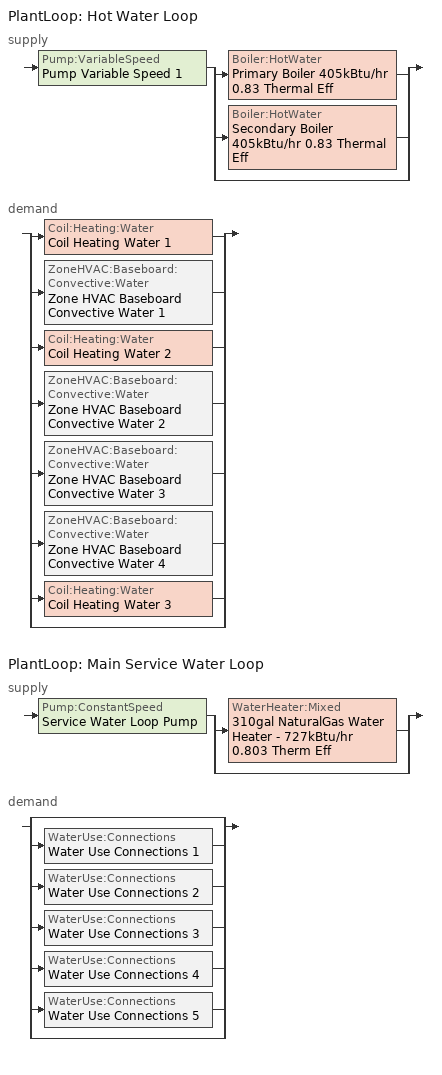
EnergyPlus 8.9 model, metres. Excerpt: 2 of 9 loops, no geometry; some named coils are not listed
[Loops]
PlantLoop 'Hot Water Loop'
 supply: Pump:VariableSpeed 'Pump Variable Speed 1' > split
  | Boiler:HotWater 'Primary Boiler 405kBtu/hr 0.83 Thermal Eff'
  | Boiler:HotWater 'Secondary Boiler 405kBtu/hr 0.83 Thermal Eff'
  | bypass
 demand: split
  | Coil:Heating:Water 'Coil Heating Water 1'
  | ZoneHVAC:Baseboard:Convective:Water 'Zone HVAC Baseboard Convective Water 1'
  | Coil:Heating:Water 'Coil Heating Water 2'
  | ZoneHVAC:Baseboard:Convective:Water 'Zone HVAC Baseboard Convective Water 2'
  | ZoneHVAC:Baseboard:Convective:Water 'Zone HVAC Baseboard Convective Water 3'
  | ZoneHVAC:Baseboard:Convective:Water 'Zone HVAC Baseboard Convective Water 4'
  | Coil:Heating:Water 'Coil Heating Water 3'
  | bypass
PlantLoop 'Main Service Water Loop'
 supply: Pump:ConstantSpeed 'Service Water Loop Pump' > split
  | WaterHeater:Mixed '310gal NaturalGas Water Heater - 727kBtu/hr 0.803 Therm Eff'
  | bypass
 demand: split
  | bypass
  | WaterUse:Connections 'Water Use Connections 1'
  | WaterUse:Connections 'Water Use Connections 2'
  | WaterUse:Connections 'Water Use Connections 3'
  | WaterUse:Connections 'Water Use Connections 4'
  | WaterUse:Connections 'Water Use Connections 5'
  | bypass
[ZoneHVAC:Baseboard:Convective:Water] Availability Schedule=Always On Discrete; Heating Design Capacity Method=HeatingDesignCapacity; Heating Design Capacity {W}=Autosize; Heating Design Capacity Per Floor Area {W/m2}=0; Fraction of Autosized Heating Design Capacity=0.8; U-Factor Times Area Value {W/K}=Autosize; Maximum Water Flow Rate {m3/s}=Autosize; Convergence Tolerance=0.001
Zone HVAC Baseboard Convective Water 4; Zone HVAC Baseboard Convective Water 3; Zone HVAC Baseboard Convective Water 1; Zone HVAC Baseboard Convective Water 2
[Coil:Heating:Water]
Coil Heating Water 3: Availability Schedule=Always On Discrete; U-Factor Times Area Value {W/K}=Autosize; Maximum Water Flow Rate {m3/s}=Autosize; Performance Input Method=UFactorTimesAreaAndDesignWaterFlowRate; Rated Capacity {W}=Autosize; Rated Inlet Water Temperature {C}=82.2; Rated Inlet Air Temperature {C}=16.6; Rated Outlet Water Temperature {C}=71.1; Rated Outlet Air Temperature {C}=32.2; Rated Ratio for Air and Water Convection=0.5
[SetpointManager:Scheduled]
Service hot water setpoint manager: Control Variable=Temperature; Schedule=Service Water Loop Temp - 140F
[PlantLoop] Fluid Type=Water; Maximum Loop Flow Rate {m3/s}=Autosize; Minimum Loop Flow Rate {m3/s}=0; Plant Loop Volume {m3}=Autocalculate; Load Distribution Scheme=Optimal; Plant Loop Demand Calculation Scheme=SingleSetpoint
Name | Plant Equipment Operation Scheme | Maximum Loop Temperature {C} | Minimum Loop Temperature {C}
Hot Water Loop | Hot Water Loop Operation Schemes | 100 | 0
Main Service Water Loop | Main Service Water Loop Operation Schemes | 60 | 10
[Sizing:Plant] Loop Type=Heating; Sizing Option=NonCoincident; Zone Timesteps in Averaging Window=1; Coincident Sizing Factor Mode=None
Name | Design Loop Exit Temperature {C} | Loop Design Temperature Difference {deltaC}
Hot Water Loop | 82 | 16
Main Service Water Loop | 60 | 5
[Pump:ConstantSpeed]
Service Water Loop Pump: Design Flow Rate {m3/s}=Autosize; Design Pump Head {Pa}=1; Design Power Consumption {W}=Autosize; Motor Efficiency=0.7; Fraction of Motor Inefficiencies to Fluid Stream=0; Pump Control Type=Intermittent; Design Power Sizing Method=PowerPerFlowPerPressure; Design Electric Power per Unit Flow Rate {W/(m3/s)}=348701.1; Design Shaft Power per Unit Flow Rate per Unit Head=1.28205
[PlantEquipmentOperationSchemes] Control Scheme Object Type 1=PlantEquipmentOperation:HeatingLoad; Control Scheme Schedule Name 1=Always On Discrete
Name | Control Scheme Name 1
Hot Water Loop Operation Schemes | Hot Water Loop Heating Operation Scheme
Main Service Water Loop Operation Schemes | Main Service Water Loop Heating Operation Scheme
[PlantEquipmentList]
Hot Water Loop Heating Equipment List: Boiler:HotWater, Primary Boiler 405kBtu/hr 0.83 Thermal Eff, Boiler:HotWater, Secondary Boiler 405kBtu/hr 0.83 Thermal Eff
Main Service Water Loop Heating Equipment List: WaterHeater:Mixed, 310gal NaturalGas Water Heater - 727kBtu/hr 0.803 Therm Eff
[Pump:VariableSpeed]
Pump Variable Speed 1: Design Maximum Flow Rate {m3/s}=Autosize; Design Pump Head {Pa}=179352; Design Power Consumption {W}=Autosize; Motor Efficiency=0.865; Fraction of Motor Inefficiencies to Fluid Stream=0; Coefficient 1 of the Part Load Performance Curve=0; Coefficient 2 of the Part Load Performance Curve=1; Coefficient 3 of the Part Load Performance Curve=0; Coefficient 4 of the Part Load Performance Curve=0; Design Minimum Flow Rate {m3/s}=0; Pump Control Type=Intermittent; Skin Loss Radiative Fraction=0.5; Design Power Sizing Method=PowerPerFlowPerPressure; Design Electric Power per Unit Flow Rate {W/(m3/s)}=348701.1; Design Shaft Power per Unit Flow Rate per Unit Head=1.28205; Design Minimum Flow Rate Fraction=0
[Boiler:HotWater] Fuel Type=NaturalGas; Nominal Capacity {W}=118656; Nominal Thermal Efficiency=0.83; Design Water Outlet Temperature {C}=82; Design Water Flow Rate {m3/s}=Autosize; Minimum Part Load Ratio=0; Maximum Part Load Ratio=1; Optimum Part Load Ratio=1; Water Outlet Upper Temperature Limit {C}=99; Boiler Flow Mode=ConstantFlow; Parasitic Electric Load {W}=0; Sizing Factor=1
Primary Boiler 405kBtu/hr 0.83 Thermal Eff; Secondary Boiler 405kBtu/hr 0.83 Thermal Eff
[SetpointManager:OutdoorAirReset]
Setpoint Manager Outdoor Air Reset 1: Control Variable=Temperature; Setpoint at Outdoor Low Temperature {C}=82; Outdoor Low Temperature {C}=-16; Setpoint at Outdoor High Temperature {C}=60; Outdoor High Temperature {C}=0
[PlantEquipmentOperation:HeatingLoad] Load Range Lower Limit 1 {W}=0; Load Range Upper Limit 1 {W}=1000000000
Name | Range Equipment List Name 1
Hot Water Loop Heating Operation Scheme | Hot Water Loop Heating Equipment List
Main Service Water Loop Heating Operation Scheme | Main Service Water Loop Heating Equipment List
[WaterHeater:Mixed]
310gal NaturalGas Water Heater - 727kBtu/hr 0.803 Therm Eff: Tank Volume {m3}=1.17224; Setpoint Temperature Schedule=Service Water Loop Temp - 140F; Deadband Temperature Difference {deltaC}=2; Maximum Temperature Limit {C}=82.2222; Heater Control Type=Cycle; Heater Maximum Capacity {W}=212973; Heater Ignition Minimum Flow Rate {m3/s}=0; Heater Ignition Delay {s}=0; Heater Fuel Type=NaturalGas; Heater Thermal Efficiency=0.803131; Part Load Factor Curve=SWH-EFFFPLR-NECB2011; Off Cycle Parasitic Fuel Consumption Rate {W}=20; Off Cycle Parasitic Fuel Type=NaturalGas; Off Cycle Parasitic Heat Fraction to Tank=0.8; On Cycle Parasitic Fuel Consumption Rate {W}=0; On Cycle Parasitic Fuel Type=NaturalGas; On Cycle Parasitic Heat Fraction to Tank=0; Ambient Temperature Indicator=Schedule; Ambient Temperature Schedule=Water Heater Ambient Temp Schedule - 70F; Off Cycle Loss Coefficient to Ambient Temperature {W/K}=17.1467; Off Cycle Loss Fraction to Zone=1; On Cycle Loss Coefficient to Ambient Temperature {W/K}=17.1467; On Cycle Loss Fraction to Zone=1; Use Side Effectiveness=1; Source Side Effectiveness=1; Use Side Design Flow Rate {m3/s}=Autosize; Source Side Design Flow Rate {m3/s}=Autosize; Indirect Water Heating Recovery Time {hr}=1.5; Source Side Flow Control Mode=IndirectHeatPrimarySetpoint
[WaterUse:Connections]
Name | Water Use Equipment Name 1
Water Use Connections 1 | Wholebuilding-motel Service Water Use 4.26gal/min
Water Use Connections 2 | Wholebuilding-motion picture theatre Service Water Use 0.6gal/min
Water Use Connections 3 | Wholebuilding-multi-unit residential Service Water Use 1.33gal/min
Water Use Connections 4 | Wholebuilding-museum Service Water Use 0.48gal/min
Water Use Connections 5 | Wholebuilding-office Service Water Use 0.58gal/min
[WaterUse:Equipment]
Name | Peak Flow Rate {m3/s} | Flow Rate Fraction Schedule | Target Temperature Schedule | Zone | Sensible Fraction Schedule | Latent Fraction Schedule
Wholebuilding-motel Service Water Use 4.26gal/min | 0.000268753 | NECB-F-Service Water Heating | Schedule Ruleset 5 | DU_BT=Motel_ST=WholeBuilding_FL=Story 1_SCHF | Schedule Ruleset 3 | Schedule Ruleset 4
Wholebuilding-motion picture theatre Service Water Use 0.6gal/min | 3.7796e-05 | NECB-C-Service Water Heating | Schedule Ruleset 8 | ALL_ST=WholeBuilding_FL=Story 1_SCH=C | Schedule Ruleset 6 | Schedule Ruleset 7
Wholebuilding-multi-unit residential Service Water Use 1.33gal/min | 8.39958e-05 | NECB-G-Service Water Heating | Schedule Ruleset 11 | DU_BT=Multi-unit residential_ST=WholeBuilding_FL=Story 1_SCHG | Schedule Ruleset 9 | Schedule Ruleset 10
Wholebuilding-museum Service Water Use 0.48gal/min | 3.0241e-05 | NECB-C-Service Water Heating | Schedule Ruleset 14 | ALL_ST=WholeBuilding_FL=Story 1_SCH=C 1 | Schedule Ruleset 12 | Schedule Ruleset 13
Wholebuilding-office Service Water Use 0.58gal/min | 3.62893e-05 | NECB-A-Service Water Heating | Schedule Ruleset 17 | ALL_ST=WholeBuilding_FL=Story 1_SCH=A | Schedule Ruleset 15 | Schedule Ruleset 16
[Schedule:Day:Interval]
NECB-A-Service Water Heating Default; NECB-A-Service Water Heating Default|Wkdy Day: No, 07:00, 0.05, 08:00, 0.1, 10:00, 0.5, 16:00, 0.9, 17:00, 0.7, 18:00, 0.5, 19:00, 0.3, 22:00, 0.2, 24:00, 0.05
NECB-A-Service Water Heating Sat Day; NECB-A-Service Water Heating Sun|Hol Day; Schedule Day 11; Schedule Day 14; Schedule Day 17; Schedule Day 20; Schedule Day 23: No, 24:00, 0.05
NECB-C-Service Water Heating Default; NECB-C-Service Water Heating Default|Wkdy Day: No, 08:00, 0.05, 09:00, 0.1, 10:00, 0.2, 11:00, 0.3, 12:00, 0.4, 16:00, 0.8, 17:00, 0.6, 18:00, 0.4, 19:00, 0.3, 21:00, 0.2, 24:00, 0.05
NECB-C-Service Water Heating Sat Day: No, 08:00, 0.05, 09:00, 0.1, 10:00, 0.2, 11:00, 0.3, 12:00, 0.5, 16:00, 0.9, 17:00, 0.7, 18:00, 0.5, 19:00, 0.3, 21:00, 0.2, 24:00, 0.05
NECB-C-Service Water Heating Sun|Hol Day: No, 10:00, 0.05, 11:00, 0.1, 12:00, 0.2, 13:00, 0.4, 15:00, 0.8, 16:00, 0.6, 17:00, 0.4, 18:00, 0.3, 19:00, 0.2, 24:00, 0.05
NECB-F-Service Water Heating Default; NECB-F-Service Water Heating Default|Wkdy Day: No, 01:00, 0.5, 02:00, 0.3, 03:00, 0.2, 05:00, 0.1, 06:00, 0.2, 07:00, 0.4, 08:00, 0.6, 09:00, 0.9, 10:00, 0.7, 12:00, 0.5, 13:00, 0.4, 14:00, 0.5, 15:00, 0.4, 19:00, 0.3, 20:00, 0.5, 24:00, 0.7
NECB-F-Service Water Heating Sat Day: No, 01:00, 0.5, 02:00, 0.3, 03:00, 0.2, 05:00, 0.1, 06:00, 0.2, 07:00, 0.4, 08:00, 0.5, 09:00, 0.8, 10:00, 0.6, 15:00, 0.5, 16:00, 0.4, 19:00, 0.3, 20:00, 0.5, 24:00, 0.7
NECB-F-Service Water Heating Sun|Hol Day: No, 01:00, 0.5, 02:00, 0.3, 03:00, 0.2, 05:00, 0.1, 06:00, 0.2, 08:00, 0.4, 09:00, 0.6, 10:00, 0.9, 11:00, 0.7, 14:00, 0.5, 15:00, 0.4, 19:00, 0.3, 20:00, 0.4, 24:00, 0.6
NECB-G-Service Water Heating Default; NECB-G-Service Water Heating Default|Wkdy Day: No, 01:00, 0.1, 06:00, 0.05, 07:00, 0.2, 08:00, 0.8, 09:00, 0.7, 10:00, 0.5, 11:00, 0.4, 14:00, 0.2, 15:00, 0.3, 17:00, 0.5, 19:00, 0.7, 21:00, 0.4, 23:00, 0.2, 24:00, 0.1
NECB-G-Service Water Heating Sat Day: No, 01:00, 0.1, 07:00, 0.05, 08:00, 0.2, 11:00, 0.5, 15:00, 0.3, 16:00, 0.7, 17:00, 0.9, 19:00, 0.7, 20:00, 0.6, 21:00, 0.5, 22:00, 0.4, 23:00, 0.3, 24:00, 0.2
NECB-G-Service Water Heating Sun|Hol Day: No, 01:00, 0.1, 08:00, 0.05, 09:00, 0.2, 11:00, 0.3, 13:00, 0.2, 14:00, 0.3, 15:00, 0.4, 16:00, 0.5, 17:00, 0.6, 18:00, 0.7, 19:00, 0.4, 20:00, 0.3, 24:00, 0.2
Schedule Day 10; Schedule Day 13; Schedule Day 16; Schedule Day 19; Schedule Day 22: No, 24:00, 0.2
Schedule Day 12; Schedule Day 15; Schedule Day 18; Schedule Day 21; Schedule Day 24; Service Water Loop Temp - 140F Default: No, 24:00, 60
Water Heater Ambient Temp Schedule - 70F Default: No, 24:00, 21.1111
[Schedule:Week:Daily]
NECB-A-Service Water Heating Week Rule - Jan1-Dec31: NECB-A-Service Water Heating Sun|Hol Day, NECB-A-Service Water Heating Default|Wkdy Day, NECB-A-Service Water Heating Default|Wkdy Day, NECB-A-Service Water Heating Default|Wkdy Day, NECB-A-Service Water Heating Default|Wkdy Day, NECB-A-Service Water Heating Default|Wkdy Day, NECB-A-Service Water Heating Sat Day, NECB-A-Service Water Heating Default, NECB-A-Service Water Heating Default, NECB-A-Service Water Heating Default, NECB-A-Service Water Heating Default, NECB-A-Service Water Heating Default
NECB-C-Service Water Heating Week Rule - Jan1-Dec31: NECB-C-Service Water Heating Sun|Hol Day, NECB-C-Service Water Heating Default|Wkdy Day, NECB-C-Service Water Heating Default|Wkdy Day, NECB-C-Service Water Heating Default|Wkdy Day, NECB-C-Service Water Heating Default|Wkdy Day, NECB-C-Service Water Heating Default|Wkdy Day, NECB-C-Service Water Heating Sat Day, NECB-C-Service Water Heating Default, NECB-C-Service Water Heating Default, NECB-C-Service Water Heating Default, NECB-C-Service Water Heating Default, NECB-C-Service Water Heating Default
NECB-F-Service Water Heating Week Rule - Jan1-Dec31: NECB-F-Service Water Heating Sun|Hol Day, NECB-F-Service Water Heating Default|Wkdy Day, NECB-F-Service Water Heating Default|Wkdy Day, NECB-F-Service Water Heating Default|Wkdy Day, NECB-F-Service Water Heating Default|Wkdy Day, NECB-F-Service Water Heating Default|Wkdy Day, NECB-F-Service Water Heating Sat Day, NECB-F-Service Water Heating Default, NECB-F-Service Water Heating Default, NECB-F-Service Water Heating Default, NECB-F-Service Water Heating Default, NECB-F-Service Water Heating Default
NECB-G-Service Water Heating Week Rule - Jan1-Dec31: NECB-G-Service Water Heating Sun|Hol Day, NECB-G-Service Water Heating Default|Wkdy Day, NECB-G-Service Water Heating Default|Wkdy Day, NECB-G-Service Water Heating Default|Wkdy Day, NECB-G-Service Water Heating Default|Wkdy Day, NECB-G-Service Water Heating Default|Wkdy Day, NECB-G-Service Water Heating Sat Day, NECB-G-Service Water Heating Default, NECB-G-Service Water Heating Default, NECB-G-Service Water Heating Default, NECB-G-Service Water Heating Default, NECB-G-Service Water Heating Default
Schedule Ruleset 10 Week Rule - Jan1-Dec31: Schedule Day 17, Schedule Day 17, Schedule Day 17, Schedule Day 17, Schedule Day 17, Schedule Day 17, Schedule Day 17, Schedule Day 17, Schedule Day 17, Schedule Day 17, Schedule Day 17, Schedule Day 17
Schedule Ruleset 11 Week Rule - Jan1-Dec31: Schedule Day 18, Schedule Day 18, Schedule Day 18, Schedule Day 18, Schedule Day 18, Schedule Day 18, Schedule Day 18, Schedule Day 18, Schedule Day 18, Schedule Day 18, Schedule Day 18, Schedule Day 18
Schedule Ruleset 12 Week Rule - Jan1-Dec31: Schedule Day 19, Schedule Day 19, Schedule Day 19, Schedule Day 19, Schedule Day 19, Schedule Day 19, Schedule Day 19, Schedule Day 19, Schedule Day 19, Schedule Day 19, Schedule Day 19, Schedule Day 19
Schedule Ruleset 13 Week Rule - Jan1-Dec31: Schedule Day 20, Schedule Day 20, Schedule Day 20, Schedule Day 20, Schedule Day 20, Schedule Day 20, Schedule Day 20, Schedule Day 20, Schedule Day 20, Schedule Day 20, Schedule Day 20, Schedule Day 20
Schedule Ruleset 14 Week Rule - Jan1-Dec31: Schedule Day 21, Schedule Day 21, Schedule Day 21, Schedule Day 21, Schedule Day 21, Schedule Day 21, Schedule Day 21, Schedule Day 21, Schedule Day 21, Schedule Day 21, Schedule Day 21, Schedule Day 21
Schedule Ruleset 15 Week Rule - Jan1-Dec31: Schedule Day 22, Schedule Day 22, Schedule Day 22, Schedule Day 22, Schedule Day 22, Schedule Day 22, Schedule Day 22, Schedule Day 22, Schedule Day 22, Schedule Day 22, Schedule Day 22, Schedule Day 22
Schedule Ruleset 16 Week Rule - Jan1-Dec31: Schedule Day 23, Schedule Day 23, Schedule Day 23, Schedule Day 23, Schedule Day 23, Schedule Day 23, Schedule Day 23, Schedule Day 23, Schedule Day 23, Schedule Day 23, Schedule Day 23, Schedule Day 23
Schedule Ruleset 17 Week Rule - Jan1-Dec31: Schedule Day 24, Schedule Day 24, Schedule Day 24, Schedule Day 24, Schedule Day 24, Schedule Day 24, Schedule Day 24, Schedule Day 24, Schedule Day 24, Schedule Day 24, Schedule Day 24, Schedule Day 24
Schedule Ruleset 3 Week Rule - Jan1-Dec31: Schedule Day 10, Schedule Day 10, Schedule Day 10, Schedule Day 10, Schedule Day 10, Schedule Day 10, Schedule Day 10, Schedule Day 10, Schedule Day 10, Schedule Day 10, Schedule Day 10, Schedule Day 10
Schedule Ruleset 4 Week Rule - Jan1-Dec31: Schedule Day 11, Schedule Day 11, Schedule Day 11, Schedule Day 11, Schedule Day 11, Schedule Day 11, Schedule Day 11, Schedule Day 11, Schedule Day 11, Schedule Day 11, Schedule Day 11, Schedule Day 11
Schedule Ruleset 5 Week Rule - Jan1-Dec31: Schedule Day 12, Schedule Day 12, Schedule Day 12, Schedule Day 12, Schedule Day 12, Schedule Day 12, Schedule Day 12, Schedule Day 12, Schedule Day 12, Schedule Day 12, Schedule Day 12, Schedule Day 12
Schedule Ruleset 6 Week Rule - Jan1-Dec31: Schedule Day 13, Schedule Day 13, Schedule Day 13, Schedule Day 13, Schedule Day 13, Schedule Day 13, Schedule Day 13, Schedule Day 13, Schedule Day 13, Schedule Day 13, Schedule Day 13, Schedule Day 13
Schedule Ruleset 7 Week Rule - Jan1-Dec31: Schedule Day 14, Schedule Day 14, Schedule Day 14, Schedule Day 14, Schedule Day 14, Schedule Day 14, Schedule Day 14, Schedule Day 14, Schedule Day 14, Schedule Day 14, Schedule Day 14, Schedule Day 14
Schedule Ruleset 8 Week Rule - Jan1-Dec31: Schedule Day 15, Schedule Day 15, Schedule Day 15, Schedule Day 15, Schedule Day 15, Schedule Day 15, Schedule Day 15, Schedule Day 15, Schedule Day 15, Schedule Day 15, Schedule Day 15, Schedule Day 15
Schedule Ruleset 9 Week Rule - Jan1-Dec31: Schedule Day 16, Schedule Day 16, Schedule Day 16, Schedule Day 16, Schedule Day 16, Schedule Day 16, Schedule Day 16, Schedule Day 16, Schedule Day 16, Schedule Day 16, Schedule Day 16, Schedule Day 16
Service Water Loop Temp - 140F Week Rule - Jan1-Dec31: Service Water Loop Temp - 140F Default, Service Water Loop Temp - 140F Default, Service Water Loop Temp - 140F Default, Service Water Loop Temp - 140F Default, Service Water Loop Temp - 140F Default, Service Water Loop Temp - 140F Default, Service Water Loop Temp - 140F Default, Service Water Loop Temp - 140F Default, Service Water Loop Temp - 140F Default, Service Water Loop Temp - 140F Default, Service Water Loop Temp - 140F Default, Service Water Loop Temp - 140F Default
Water Heater Ambient Temp Schedule - 70F Week Rule - Jan1-Dec31: Water Heater Ambient Temp Schedule - 70F Default, Water Heater Ambient Temp Schedule - 70F Default, Water Heater Ambient Temp Schedule - 70F Default, Water Heater Ambient Temp Schedule - 70F Default, Water Heater Ambient Temp Schedule - 70F Default, Water Heater Ambient Temp Schedule - 70F Default, Water Heater Ambient Temp Schedule - 70F Default, Water Heater Ambient Temp Schedule - 70F Default, Water Heater Ambient Temp Schedule - 70F Default, Water Heater Ambient Temp Schedule - 70F Default, Water Heater Ambient Temp Schedule - 70F Default, Water Heater Ambient Temp Schedule - 70F Default
[Schedule:Year]
NECB-A-Service Water Heating: NECB-A-Service Water Heating Week Rule - Jan1-Dec31, 1, 1, 12, 31
NECB-C-Service Water Heating: NECB-C-Service Water Heating Week Rule - Jan1-Dec31, 1, 1, 12, 31
NECB-F-Service Water Heating: NECB-F-Service Water Heating Week Rule - Jan1-Dec31, 1, 1, 12, 31
NECB-G-Service Water Heating: NECB-G-Service Water Heating Week Rule - Jan1-Dec31, 1, 1, 12, 31
Schedule Ruleset 10: Schedule Ruleset 10 Week Rule - Jan1-Dec31, 1, 1, 12, 31
Schedule Ruleset 11: Schedule Ruleset 11 Week Rule - Jan1-Dec31, 1, 1, 12, 31
Schedule Ruleset 12: Schedule Ruleset 12 Week Rule - Jan1-Dec31, 1, 1, 12, 31
Schedule Ruleset 13: Schedule Ruleset 13 Week Rule - Jan1-Dec31, 1, 1, 12, 31
Schedule Ruleset 14: Schedule Ruleset 14 Week Rule - Jan1-Dec31, 1, 1, 12, 31
Schedule Ruleset 15: Schedule Ruleset 15 Week Rule - Jan1-Dec31, 1, 1, 12, 31
Schedule Ruleset 16: Schedule Ruleset 16 Week Rule - Jan1-Dec31, 1, 1, 12, 31
Schedule Ruleset 17: Schedule Ruleset 17 Week Rule - Jan1-Dec31, 1, 1, 12, 31
Schedule Ruleset 3: Schedule Ruleset 3 Week Rule - Jan1-Dec31, 1, 1, 12, 31
Schedule Ruleset 4: Schedule Ruleset 4 Week Rule - Jan1-Dec31, 1, 1, 12, 31
Schedule Ruleset 5: Schedule Ruleset 5 Week Rule - Jan1-Dec31, 1, 1, 12, 31
Schedule Ruleset 6: Schedule Ruleset 6 Week Rule - Jan1-Dec31, 1, 1, 12, 31
Schedule Ruleset 7: Schedule Ruleset 7 Week Rule - Jan1-Dec31, 1, 1, 12, 31
Schedule Ruleset 8: Schedule Ruleset 8 Week Rule - Jan1-Dec31, 1, 1, 12, 31
Schedule Ruleset 9: Schedule Ruleset 9 Week Rule - Jan1-Dec31, 1, 1, 12, 31
Service Water Loop Temp - 140F: Service Water Loop Temp - 140F Week Rule - Jan1-Dec31, 1, 1, 12, 31
Water Heater Ambient Temp Schedule - 70F: Water Heater Ambient Temp Schedule - 70F Week Rule - Jan1-Dec31, 1, 1, 12, 31
[Schedule:Constant]
Always On Discrete: Hourly Value=1
[Curve:Cubic]
SWH-EFFFPLR-NECB2011: Coefficient1 Constant=0.7576; Coefficient2 x=1.0071; Coefficient3 x**2=-1.4443; Coefficient4 x**3=0.6844; Minimum Value of x {BasedOnField A2}=0; Maximum Value of x {BasedOnField A2}=1
